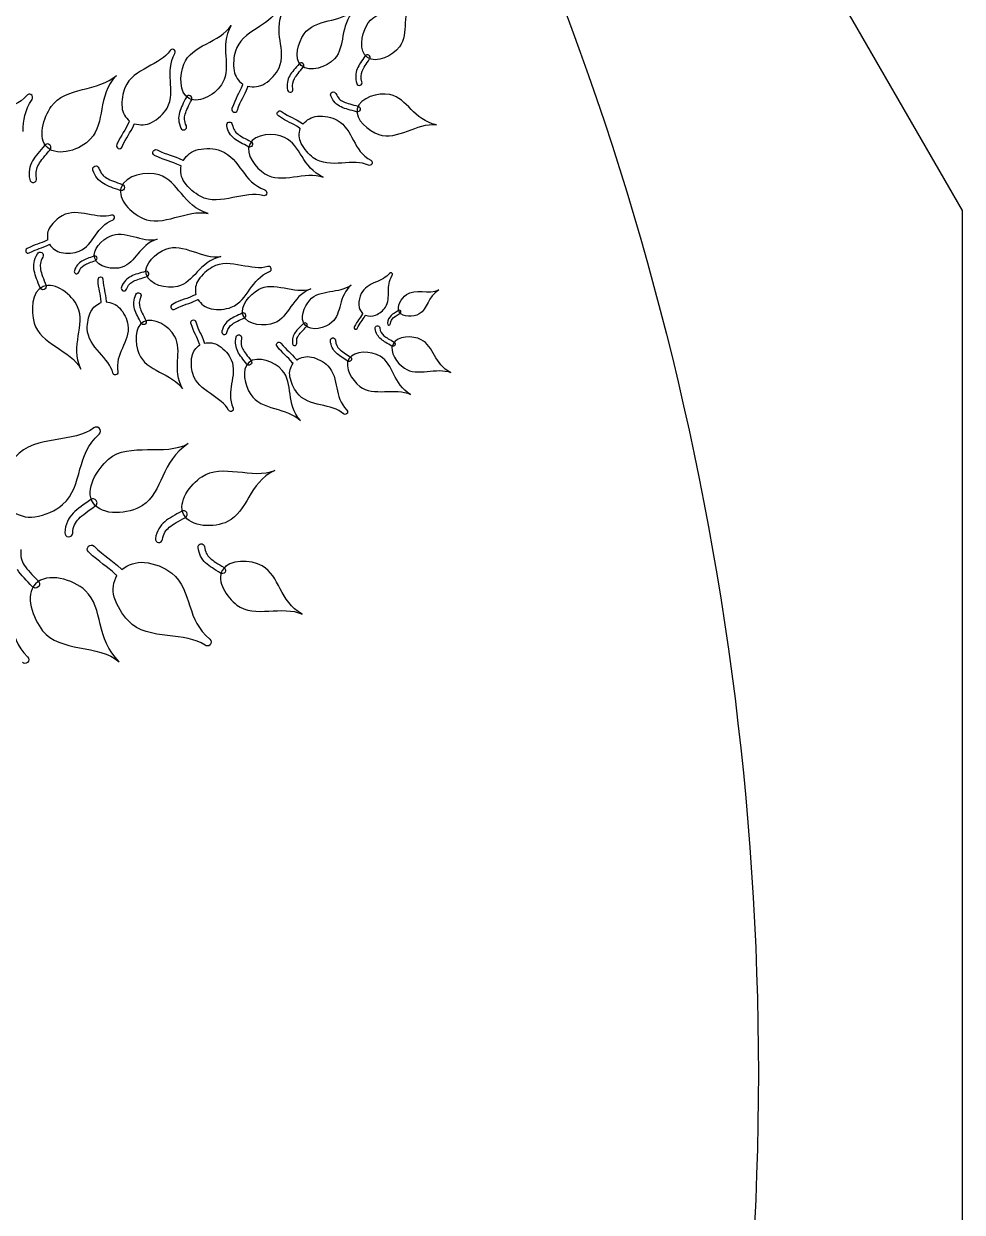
# Model space of a CAD drawing. Extents: x 5.1 to 86.3, y 5.1 to 86.3.
# Drawn here: x 74.45 to 86.27, y 43.95 to 58.92 of the extents above; entities that cross this region are included whole.
import ezdxf

# ---------------------------------------------------------------- set-up
doc = ezdxf.new("R2010")
doc.units = 0
doc.layers.add('View004', color=7, linetype='CONTINUOUS')

msp = doc.modelspace()

# ---------------------------------------------------------------- linework, layer by layer
at = {"layer": 'View004', "color": 7}
for p, q in [((75.399291, 75.39919), (86.270293, 56.571188)), ((86.270293, 56.571188), (86.270293, 34.830789))]:
    msp.add_line(p, q, dxfattribs=at)
at = {"layer": 'View004', "color": 1}
for p, q in [((76.333223, 58.601375), (76.333289, 58.601356)), ((77.941619, 58.399198), (77.941619, 58.399198)), ((77.963383, 58.426181), (77.963383, 58.426181)), ((78.774867, 58.501152), (78.774867, 58.501152)), ((78.793204, 58.530571), (78.793204, 58.530571)), ((74.536417, 58.032024), (74.536478, 58.032032)), ((76.528006, 57.983849), (76.528006, 57.983849)), ((76.544152, 58.018237), (76.544152, 58.018237)), ((78.648155, 57.851604), (78.648155, 57.851604)), ((78.683153, 57.84145), (78.683153, 57.84145)), ((74.743928, 57.365625), (74.743928, 57.365625)), ((74.772236, 57.400724), (74.772236, 57.400724)), ((77.292221, 57.407762), (77.292221, 57.407762)), ((77.324071, 57.390055), (77.324071, 57.390055)), ((78.830484, 57.154692), (78.830509, 57.154667)), ((75.673434, 56.861708), (75.673434, 56.861708)), ((75.711551, 56.84666), (75.711551, 56.84666)), ((77.502701, 56.777968), (77.502704, 56.778004)), ((75.585504, 56.499196), (75.585519, 56.499165)), ((75.339489, 55.970886), (75.339489, 55.970886)), ((75.366855, 55.981805), (75.366855, 55.981805)), ((77.560858, 55.850646), (77.56089, 55.850654)), ((75.989118, 55.772625), (75.989118, 55.772625)), ((76.022001, 55.783321), (76.022001, 55.783321)), ((79.079931, 55.7866), (79.079907, 55.786606)), ((74.688981, 55.613956), (74.688981, 55.613956)), ((74.702868, 55.575401), (74.702868, 55.575401)), ((77.212326, 55.249786), (77.212326, 55.249786)), ((77.241688, 55.264346), (77.241688, 55.264346)), ((79.177835, 55.295932), (79.177835, 55.295932)), ((79.194796, 55.307272), (79.194796, 55.307272)), ((75.954527, 55.170043), (75.954527, 55.170043)), ((75.969583, 55.138347), (75.969583, 55.138347)), ((77.990077, 55.129192), (77.990077, 55.129192)), ((78.009353, 55.149071), (78.009353, 55.149071)), ((79.098204, 54.890182), (79.098204, 54.890182)), ((79.12315, 54.875132), (79.12315, 54.875132)), ((77.283633, 54.658783), (77.283633, 54.658783)), ((78.542702, 54.702269), (78.542702, 54.702269)), ((78.569124, 54.683911), (78.569124, 54.683911)), ((75.600074, 54.501445), (75.600122, 54.501461)), ((77.304581, 54.630633), (77.304581, 54.630633)), ((77.062926, 54.041374), (77.062868, 54.041384)), ((78.514088, 54.010808), (78.514164, 54.010762)), ((75.395616, 53.832727), (75.395654, 53.832662)), ((75.318478, 52.890491), (75.318478, 52.890491)), ((75.359079, 52.920745), (75.359079, 52.920745)), ((76.459849, 52.745392), (76.459849, 52.745392)), ((76.499181, 52.768636), (76.499181, 52.768636)), ((76.947181, 52.039547), (76.947181, 52.039547)), ((76.981476, 52.016775), (76.981476, 52.016775)), ((74.592949, 51.868448), (74.592949, 51.868448)), ((74.627766, 51.830257), (74.627766, 51.830257)), ((76.792521, 51.100106), (76.792525, 51.100151)), ((74.491433, 50.877098), (74.491495, 50.877136))]:
    msp.add_line(p, q, dxfattribs=at)
at = {"layer": 'View004', "color": 3}
msp.add_line((83.701292, 45.701241), (83.701292, 45.701241), dxfattribs=at)
for points in [[(64.701292, 78.610206), (76.458533, 71.82216), (83.701292, 59.277333), (83.701292, 45.701241)], [(83.701292, 45.701241), (83.701292, 32.125149), (76.458533, 19.580323), (64.701292, 12.792276)]]:
    msp.add_open_spline(points, degree=3, dxfattribs=at)
at = {"layer": 'View004', "color": 1}
for points in [[(78.763264, 58.900707), (78.87253, 59.106538), (79.207336, 59.099518), (79.353456, 59.275436)], [(79.353456, 59.275436), (79.18701, 59.049001), (79.307927, 58.809408), (79.180268, 58.634448)], [(77.640833, 59.093653), (77.590848, 59.000216), (77.483047, 58.93356), (77.373362, 58.861646)], [(77.675749, 58.712627), (77.659485, 58.825855), (77.647447, 58.937614), (77.704736, 59.061896)], [(77.978466, 58.797219), (78.111844, 58.98831), (78.443338, 58.940814), (78.609678, 59.097752)], [(78.609678, 59.097752), (78.417047, 58.89313), (78.508073, 58.640661), (78.360174, 58.482441)], [(76.463648, 58.417139), (76.555901, 58.655269), (76.921142, 58.690979), (77.057372, 58.901331)], [(77.057372, 58.901331), (76.905564, 58.633375), (77.068166, 58.388307), (76.951901, 58.181389)], [(77.373362, 58.861646), (77.263677, 58.789735), (77.150889, 58.710772), (77.112179, 58.579164)], [(78.774867, 58.501152), (78.665813, 58.577705), (78.700788, 58.783021), (78.763264, 58.900707)], [(77.661826, 58.368902), (77.714365, 58.483901), (77.692013, 58.599397), (77.675749, 58.712627)], [(77.941619, 58.399198), (77.842633, 58.488389), (77.902204, 58.687961), (77.978466, 58.797219)], [(76.289931, 58.587448), (76.232445, 58.498424), (76.119547, 58.440834), (76.004334, 58.378157)], [(76.293406, 58.204876), (76.28649, 58.319057), (76.283648, 58.431427), (76.350938, 58.550592)], [(76.333289, 58.601356), (76.317375, 58.607664), (76.29918, 58.601881), (76.289931, 58.587448)], [(76.350938, 58.550592), (76.361609, 58.569387), (76.353218, 58.593289), (76.333223, 58.601375)], [(77.112179, 58.579164), (77.090899, 58.506828), (77.081976, 58.415805), (77.095634, 58.331498)], [(78.793204, 58.530571), (78.777236, 58.540522), (78.756229, 58.535693), (78.746209, 58.519769)], [(79.180268, 58.634448), (79.096423, 58.519533), (78.891295, 58.419423), (78.774867, 58.501152)], [(76.528006, 57.983849), (76.399423, 58.053034), (76.410899, 58.280985), (76.463648, 58.417139)], [(77.915425, 58.421147), (77.868052, 58.364009), (77.825917, 58.320109), (77.797333, 58.269528)], [(77.963383, 58.426181), (77.948736, 58.437991), (77.927299, 58.435741), (77.915425, 58.421147)], [(78.360174, 58.482441), (78.263036, 58.37852), (78.047298, 58.303976), (77.941619, 58.399198)], [(77.975821, 58.402746), (77.975, 58.411914), (77.970516, 58.420363), (77.963383, 58.426181)], [(77.967742, 58.377474), (77.973728, 58.384466), (77.976641, 58.393577), (77.975821, 58.402746)], [(78.746209, 58.519769), (78.7061, 58.457316), (78.66959, 58.408639), (78.647338, 58.35497)], [(78.710681, 58.328444), (78.728241, 58.370739), (78.762135, 58.418473), (78.803427, 58.48275)], [(78.808388, 58.508814), (78.806464, 58.517815), (78.800989, 58.52566), (78.793204, 58.530571)], [(78.803427, 58.48275), (78.808524, 58.490415), (78.810312, 58.499812), (78.808388, 58.508814)], [(74.791856, 57.883349), (74.965347, 58.131909), (75.396536, 58.070129), (75.612901, 58.274265)], [(75.612901, 58.274265), (75.362337, 58.008104), (75.480739, 57.679707), (75.28836, 57.473903)], [(76.004334, 58.378157), (75.889121, 58.315479), (75.770238, 58.246036), (75.720866, 58.118046)], [(77.095634, 58.331498), (77.106988, 58.261403), (77.149708, 58.205464), (77.204456, 58.164635)], [(77.481885, 58.170258), (77.560304, 58.219536), (77.627143, 58.292959), (77.661826, 58.368902)], [(77.797333, 58.269528), (77.76871, 58.218982), (77.756326, 58.160418), (77.770074, 58.089123)], [(77.837265, 58.101962), (77.826018, 58.160284), (77.834438, 58.19568), (77.856999, 58.23553)], [(77.856999, 58.23553), (77.87955, 58.275388), (77.918973, 58.318668), (77.967742, 58.377474)], [(78.647338, 58.35497), (78.625045, 58.301331), (78.619841, 58.241699), (78.642117, 58.172592)], [(78.70726, 58.19347), (78.689036, 58.250002), (78.69311, 58.286157), (78.710681, 58.328444)], [(75.720866, 58.118046), (75.693726, 58.047693), (75.677371, 57.957712), (75.684067, 57.87257)], [(76.251348, 57.86345), (76.313136, 57.973754), (76.30033, 58.090694), (76.293406, 58.204876)], [(76.951901, 58.181389), (76.875541, 58.045484), (76.665284, 57.909986), (76.528006, 57.983849)], [(77.199972, 58.155651), (77.158453, 58.039839), (77.116282, 57.996883), (77.069392, 57.857357)], [(77.137063, 57.834329), (77.181158, 57.965585), (77.222294, 58.006565), (77.267012, 58.131171)], [(77.204456, 58.164635), (77.202632, 58.161823), (77.201036, 58.158859), (77.199972, 58.155651)], [(77.267012, 58.131171), (77.267848, 58.133147), (77.268532, 58.135123), (77.269064, 58.137175)], [(77.269064, 58.137175), (77.34093, 58.123389), (77.416491, 58.129172), (77.481885, 58.170258)], [(77.770074, 58.089123), (77.773619, 58.070569), (77.791534, 58.058402), (77.810088, 58.061947)], [(77.810088, 58.061947), (77.828643, 58.065492), (77.84081, 58.083407), (77.837265, 58.101962)], [(78.642117, 58.172592), (78.647882, 58.154603), (78.667139, 58.144694), (78.685127, 58.150459)], [(78.685127, 58.150459), (78.703116, 58.156225), (78.713025, 58.175481), (78.70726, 58.19347)], [(74.483491, 58.021362), (74.40391, 57.923959), (74.263118, 57.870963), (74.118926, 57.812273)], [(74.437005, 57.569598), (74.443921, 57.705198), (74.455465, 57.83812), (74.550599, 57.96978)], [(74.536478, 58.032032), (74.518542, 58.041616), (74.496312, 58.0372), (74.483491, 58.021362)], [(74.550599, 57.96978), (74.565677, 57.990544), (74.558982, 58.019834), (74.536417, 58.032024)], [(76.49441, 58.000397), (76.45885, 57.927244), (76.425422, 57.869547), (76.408157, 57.808264)], [(76.48052, 57.787599), (76.494153, 57.835897), (76.524856, 57.89223), (76.561468, 57.967521)], [(76.544152, 58.018237), (76.525487, 58.026997), (76.503252, 58.019023), (76.49441, 58.000397)], [(76.563491, 57.996526), (76.560232, 58.006073), (76.553259, 58.0139), (76.544152, 58.018237)], [(76.561468, 57.967521), (76.566021, 57.976523), (76.566751, 57.98698), (76.563491, 57.996526)], [(78.313675, 58.015566), (78.305562, 58.03369), (78.313678, 58.054959), (78.331802, 58.063072)], [(78.445759, 57.876502), (78.390667, 57.902834), (78.344743, 57.945849), (78.313675, 58.015566)], [(78.331802, 58.063072), (78.349925, 58.071185), (78.371195, 58.06307), (78.379308, 58.044946)], [(78.379308, 58.044946), (78.404722, 57.987914), (78.433284, 57.962478), (78.476713, 57.941716)], [(78.476713, 57.941716), (78.520139, 57.920941), (78.580166, 57.907372), (78.657591, 57.88605)], [(79.058969, 58.031807), (78.912703, 58.062894), (78.681912, 57.997277), (78.648155, 57.851604)], [(79.644364, 57.651721), (79.355188, 57.712112), (79.281664, 57.984479), (79.058969, 58.031807)], [(74.743928, 57.365625), (74.615173, 57.48164), (74.692659, 57.741232), (74.791856, 57.883349)], [(75.684067, 57.87257), (75.689615, 57.801784), (75.727622, 57.742527), (75.778839, 57.697345)], [(76.055723, 57.680232), (76.13792, 57.722913), (76.210554, 57.790607), (76.251348, 57.86345)], [(76.408157, 57.808264), (76.390842, 57.747007), (76.3929, 57.681442), (76.426088, 57.609125)], [(76.494273, 57.640278), (76.467123, 57.699437), (76.466875, 57.739308), (76.48052, 57.787599)], [(77.069392, 57.857357), (77.052657, 57.811575), (77.122395, 57.78784), (77.137063, 57.834329)], [(77.653736, 57.764634), (77.61509, 57.79011), (77.654876, 57.847639), (77.692359, 57.820456)], [(77.692359, 57.820456), (77.800196, 57.745216), (77.854747, 57.737196), (77.959298, 57.667383)], [(78.638793, 57.816921), (78.563574, 57.837647), (78.500838, 57.850118), (78.445759, 57.876502)], [(78.648155, 57.851604), (78.616537, 57.715158), (78.788003, 57.579025), (78.919491, 57.530772)], [(78.683153, 57.84145), (78.67764, 57.822456), (78.657811, 57.811492), (78.638793, 57.816921)], [(78.657591, 57.88605), (78.666959, 57.883628), (78.674954, 57.877529), (78.679765, 57.869134)], [(78.679765, 57.869134), (78.684577, 57.860739), (78.685798, 57.850758), (78.683153, 57.84145)], [(75.773595, 57.688757), (75.722713, 57.57674), (75.677167, 57.537386), (75.618993, 57.402176)], [(75.684543, 57.373676), (75.739256, 57.500873), (75.783612, 57.538341), (75.838398, 57.658861)], [(75.778839, 57.697345), (75.776787, 57.694685), (75.774963, 57.691873), (75.773595, 57.688757)], [(75.838398, 57.658861), (75.839386, 57.660761), (75.840222, 57.662661), (75.840906, 57.664713)], [(75.840906, 57.664713), (75.911396, 57.645074), (75.987179, 57.644641), (76.055723, 57.680232)], [(76.475757, 57.590609), (76.494586, 57.599212), (76.502876, 57.621449), (76.494273, 57.640278)], [(77.002756, 57.642219), (76.998891, 57.661696), (77.011548, 57.680619), (77.031025, 57.684483)], [(77.100482, 57.477191), (77.052654, 57.515151), (77.017485, 57.567328), (77.002756, 57.642219)], [(77.031025, 57.684483), (77.050502, 57.688348), (77.069425, 57.675692), (77.073289, 57.656214)], [(77.073289, 57.656214), (77.085338, 57.59495), (77.107505, 57.563783), (77.145207, 57.533854)], [(77.921977, 57.610809), (77.824835, 57.675721), (77.768377, 57.684666), (77.653736, 57.764634)], [(77.959298, 57.667383), (77.961046, 57.666395), (77.962718, 57.665255), (77.964238, 57.663963)], [(77.964238, 57.663963), (78.011282, 57.715104), (78.072215, 57.753399), (78.145343, 57.759002)], [(78.145343, 57.759002), (78.233037, 57.76569), (78.325541, 57.747473), (78.39493, 57.709116)], [(78.39493, 57.709116), (78.500019, 57.651052), (78.54824, 57.550285), (78.599825, 57.454687)], [(78.919491, 57.530772), (79.149458, 57.446375), (79.406548, 57.686843), (79.644364, 57.651721)], [(76.426088, 57.609125), (76.434691, 57.590296), (76.456929, 57.582007), (76.475757, 57.590609)], [(77.145207, 57.533854), (77.182903, 57.503914), (77.238389, 57.477294), (77.309105, 57.439234)], [(77.732885, 57.491762), (77.597243, 57.5547), (77.357629, 57.54223), (77.292221, 57.407762)], [(78.21872, 56.990644), (77.950307, 57.114034), (77.939407, 57.395939), (77.732885, 57.491762)], [(77.941752, 57.417637), (77.910797, 57.47754), (77.911778, 57.544375), (77.930481, 57.606477)], [(77.930481, 57.606477), (77.927517, 57.607617), (77.924629, 57.608985), (77.921977, 57.610809)], [(74.709856, 57.394175), (74.648235, 57.319853), (74.59343, 57.262751), (74.556249, 57.196958)], [(74.633859, 57.152735), (74.663191, 57.20458), (74.714471, 57.260877), (74.777906, 57.337368)], [(74.772236, 57.400724), (74.753186, 57.416086), (74.725301, 57.413158), (74.709856, 57.394175)], [(75.28836, 57.473903), (75.162008, 57.338729), (74.881389, 57.241767), (74.743928, 57.365625)], [(74.788415, 57.37024), (74.787348, 57.382166), (74.781515, 57.393156), (74.772236, 57.400724)], [(74.777906, 57.337368), (74.785694, 57.346463), (74.789483, 57.358314), (74.788415, 57.37024)], [(75.618993, 57.402176), (75.598557, 57.357921), (75.666113, 57.328547), (75.684543, 57.373676)], [(76.09467, 57.26699), (76.04755, 57.289106), (76.082571, 57.359554), (76.12865, 57.335344)], [(76.456502, 57.205005), (76.500612, 57.269514), (76.562244, 57.321956), (76.642724, 57.339988)], [(76.642724, 57.339988), (76.739237, 57.36161), (76.845129, 57.356221), (76.928539, 57.324734)], [(77.275357, 57.376042), (77.206658, 57.413028), (77.148287, 57.439182), (77.100482, 57.477191)], [(77.292221, 57.407762), (77.230956, 57.28181), (77.367726, 57.110852), (77.485133, 57.034477)], [(77.324071, 57.390055), (77.314459, 57.37277), (77.292684, 57.366507), (77.275357, 57.376042)], [(77.309105, 57.439234), (77.317696, 57.434783), (77.324129, 57.427054), (77.326946, 57.417797)], [(77.326946, 57.417797), (77.329763, 57.40854), (77.328727, 57.398538), (77.324071, 57.390055)], [(78.094359, 57.237993), (78.037237, 57.281169), (77.978982, 57.345585), (77.941752, 57.417637)], [(78.599825, 57.454687), (78.651414, 57.359089), (78.705388, 57.267), (78.81935, 57.20454)], [(74.556249, 57.196958), (74.519018, 57.131211), (74.502909, 57.055034), (74.520791, 56.962297)], [(76.418012, 57.139065), (76.299431, 57.195632), (76.235156, 57.196483), (76.09467, 57.26699)], [(76.12865, 57.335344), (76.260799, 57.269004), (76.322804, 57.268874), (76.450422, 57.208045)], [(76.450422, 57.208045), (76.45255, 57.207209), (76.454526, 57.206221), (76.456502, 57.205005)], [(76.928539, 57.324734), (77.05486, 57.277067), (77.12478, 57.172699), (77.19761, 57.074627)], [(78.453326, 57.170049), (78.32898, 57.162905), (78.198283, 57.15944), (78.094359, 57.237993)], [(78.81935, 57.20454), (78.83737, 57.194721), (78.842598, 57.171252), (78.830484, 57.154692)], [(74.608189, 56.978997), (74.593561, 57.05486), (74.604513, 57.100901), (74.633859, 57.152735)], [(75.316177, 57.080437), (75.308998, 57.101582), (75.32032, 57.124542), (75.341464, 57.131721)], [(75.449444, 56.910857), (75.390529, 56.946128), (75.343633, 56.999116), (75.316177, 57.080437)], [(75.341464, 57.131721), (75.362609, 57.138899), (75.38557, 57.127578), (75.392748, 57.106433)], [(75.392748, 57.106433), (75.415208, 57.039909), (75.444514, 57.008428), (75.490955, 56.980618)], [(76.152328, 57.020287), (75.991834, 57.070467), (75.726539, 57.021257), (75.673434, 56.861708)], [(76.471174, 56.927301), (76.427064, 56.988975), (76.417374, 57.063514), (76.428173, 57.135645)], [(76.428173, 57.135645), (76.424677, 57.136405), (76.421257, 57.137469), (76.418012, 57.139065)], [(77.19761, 57.074627), (77.270441, 56.976556), (77.345368, 56.882777), (77.482272, 56.831647)], [(77.485133, 57.034477), (77.690473, 56.900898), (77.994735, 57.077943), (78.21872, 56.990644)], [(78.788565, 57.144179), (78.697608, 57.187225), (78.577673, 57.177163), (78.453326, 57.170049)], [(78.830509, 57.154667), (78.820842, 57.14158), (78.803248, 57.137164), (78.788565, 57.144179)], [(74.520791, 56.962297), (74.525403, 56.938163), (74.548706, 56.922337), (74.57284, 56.926948)], [(74.57284, 56.926948), (74.596974, 56.93156), (74.612801, 56.954863), (74.608189, 56.978997)], [(75.659306, 56.82386), (75.577268, 56.854971), (75.508339, 56.875527), (75.449444, 56.910857)], [(75.490955, 56.980618), (75.537392, 56.952794), (75.603173, 56.931293), (75.687618, 56.899282)], [(75.687618, 56.899282), (75.697853, 56.895585), (75.706163, 56.887916), (75.710667, 56.878012)], [(76.767799, 56.533209), (76.450379, 56.631217), (76.396688, 56.943892), (76.152328, 57.020287)], [(76.66999, 56.751989), (76.599454, 56.790825), (76.524231, 56.853118), (76.471174, 56.927301)], [(75.673434, 56.861708), (75.623692, 56.712263), (75.801361, 56.541825), (75.943505, 56.473979)], [(75.711551, 56.84666), (75.703382, 56.825974), (75.680028, 56.815782), (75.659306, 56.82386)], [(75.710667, 56.878012), (75.715172, 56.868107), (75.715491, 56.856803), (75.711551, 56.84666)], [(77.080449, 56.734281), (76.94321, 56.706306), (76.798319, 56.681332), (76.66999, 56.751989)], [(77.457712, 56.759566), (77.349541, 56.792801), (77.217688, 56.762226), (77.080449, 56.734281)], [(77.502704, 56.778004), (77.494055, 56.761884), (77.475192, 56.754132), (77.457712, 56.759566)], [(77.482272, 56.831647), (77.503917, 56.823621), (77.513516, 56.798351), (77.502701, 56.777968)], [(75.943505, 56.473979), (76.192111, 56.355317), (76.505227, 56.597528), (76.767799, 56.533209)], [(74.930718, 56.505967), (74.875922, 56.47429), (74.817835, 56.424107), (74.777357, 56.364942)], [(75.25298, 56.526608), (75.144674, 56.546345), (75.030406, 56.56359), (74.930718, 56.505967)], [(75.54986, 56.512921), (75.465401, 56.485029), (75.361285, 56.506841), (75.25298, 56.526608)], [(75.350614, 56.261066), (75.406238, 56.339328), (75.463581, 56.414251), (75.570327, 56.456674)], [(75.585519, 56.499165), (75.578451, 56.511689), (75.563509, 56.517473), (75.54986, 56.512921)], [(75.570327, 56.456674), (75.587206, 56.463362), (75.594335, 56.483358), (75.585504, 56.499196)], [(74.777357, 56.364942), (74.743704, 56.315755), (74.737313, 56.257019), (74.74698, 56.200513)], [(75.532649, 56.250373), (75.711084, 56.336345), (75.936851, 56.16302), (76.125471, 56.209957)], [(74.739053, 56.197625), (74.646795, 56.151227), (74.596299, 56.14951), (74.487058, 56.091797)], [(74.514881, 56.038643), (74.617641, 56.092937), (74.666364, 56.094054), (74.765652, 56.143952)], [(74.74698, 56.200513), (74.744244, 56.199851), (74.741584, 56.198917), (74.739053, 56.197625)], [(74.765652, 56.143952), (74.767324, 56.144645), (74.768844, 56.145472), (74.770364, 56.14646)], [(74.770364, 56.14646), (74.806084, 56.09649), (74.855377, 56.05629), (74.918916, 56.043439)], [(75.143269, 56.060113), (75.241754, 56.099641), (75.294989, 56.182805), (75.350614, 56.261066)], [(75.339489, 55.970886), (75.303331, 56.078206), (75.430626, 56.201218), (75.532649, 56.250373)], [(76.125471, 56.209957), (75.897504, 56.138653), (75.859723, 55.913699), (75.68423, 55.858128)], [(76.236682, 56.085169), (76.452215, 56.172216), (76.703365, 55.951985), (76.927842, 55.992539)], [(74.487058, 56.091797), (74.450388, 56.073641), (74.479062, 56.01886), (74.514881, 56.038643)], [(74.577897, 55.814573), (74.565452, 55.882102), (74.574247, 55.952314), (74.617155, 56.02665)], [(74.617155, 56.02665), (74.628286, 56.046008), (74.653002, 56.052678), (74.67236, 56.041547)], [(74.67236, 56.041547), (74.691718, 56.030417), (74.698388, 56.005701), (74.687258, 55.986343)], [(74.918916, 56.043439), (74.995114, 56.028026), (75.078239, 56.034), (75.143269, 56.060113)], [(75.329231, 55.998061), (75.270328, 55.975477), (75.220822, 55.960515), (75.178569, 55.934959)], [(75.366855, 55.981805), (75.360927, 55.996657), (75.344109, 56.003924), (75.329231, 55.998061)], [(75.989118, 55.772625), (75.954975, 55.901069), (76.113448, 56.0354), (76.236682, 56.085169)], [(76.927842, 55.992539), (76.655424, 55.926456), (76.59399, 55.665902), (76.384225, 55.614233)], [(74.687258, 55.986343), (74.652157, 55.925533), (74.647885, 55.882736), (74.657691, 55.829499)], [(75.178569, 55.934959), (75.136303, 55.909443), (75.102724, 55.871222), (75.083197, 55.81268)], [(75.13832, 55.79419), (75.154294, 55.84208), (75.175281, 55.864792), (75.2086, 55.884909)], [(75.2086, 55.884909), (75.241914, 55.905037), (75.289154, 55.92067), (75.349786, 55.943908)], [(75.68423, 55.858128), (75.568967, 55.821627), (75.378091, 55.85631), (75.339489, 55.970886)], [(75.349786, 55.943908), (75.357135, 55.946592), (75.36309, 55.952128), (75.366302, 55.959262)], [(75.366302, 55.959262), (75.369515, 55.966395), (75.369714, 55.974523), (75.366855, 55.981805)], [(76.820261, 55.858337), (76.758283, 55.822511), (76.692581, 55.765748), (76.646798, 55.698828)], [(77.184763, 55.881692), (77.062261, 55.904013), (76.933015, 55.923522), (76.820261, 55.858337)], [(77.520557, 55.866211), (77.425027, 55.834663), (77.307265, 55.859371), (77.184763, 55.881692)], [(77.56089, 55.850654), (77.55291, 55.86482), (77.535993, 55.871364), (77.520557, 55.866211)], [(77.543697, 55.802553), (77.562788, 55.810077), (77.570852, 55.832733), (77.560858, 55.850646)], [(74.651236, 55.599557), (74.620392, 55.681696), (74.590285, 55.747021), (74.577897, 55.814573)], [(74.657691, 55.829499), (74.667482, 55.776258), (74.6948, 55.712672), (74.726559, 55.628131)], [(75.083197, 55.81268), (75.078091, 55.797458), (75.086292, 55.780979), (75.101514, 55.775873)], [(75.101514, 55.775873), (75.116736, 55.770768), (75.133214, 55.778968), (75.13832, 55.79419)], [(75.381607, 55.703919), (75.378415, 55.746479), (75.442818, 55.749876), (75.44411, 55.707187)], [(75.420618, 55.421485), (75.41317, 55.528955), (75.3879, 55.57519), (75.381607, 55.703919)], [(75.44411, 55.707187), (75.450038, 55.58609), (75.474928, 55.541767), (75.482938, 55.426127)], [(75.797922, 55.742847), (75.746475, 55.716196), (75.70423, 55.674001), (75.676889, 55.606935)], [(75.979183, 55.805233), (75.908476, 55.783286), (75.849357, 55.769547), (75.797922, 55.742847)], [(75.829266, 55.68194), (75.869819, 55.702966), (75.926335, 55.717663), (75.999116, 55.740244)], [(76.022001, 55.783321), (76.016194, 55.801167), (75.997054, 55.810962), (75.979183, 55.805233)], [(76.384225, 55.614233), (76.246453, 55.580294), (76.02557, 55.635496), (75.989118, 55.772625)], [(75.999116, 55.740244), (76.007927, 55.742826), (76.015324, 55.748854), (76.019631, 55.756963)], [(76.019631, 55.756963), (76.023939, 55.765071), (76.024793, 55.774575), (76.022001, 55.783321)], [(76.646798, 55.698828), (76.608737, 55.643196), (76.601502, 55.576759), (76.612439, 55.512846)], [(77.295185, 55.581306), (77.358097, 55.669825), (77.422959, 55.754569), (77.543697, 55.802553)], [(79.053733, 55.780146), (79.016173, 55.72991), (78.947156, 55.700482), (78.87657, 55.668146)], [(79.040312, 55.554057), (79.04086, 55.621773), (79.043732, 55.688247), (79.088329, 55.755888)], [(79.079907, 55.786606), (79.070764, 55.791014), (79.059782, 55.788278), (79.053733, 55.780146)], [(79.088329, 55.755888), (79.095397, 55.766559), (79.091445, 55.781006), (79.079931, 55.7866)], [(74.688981, 55.613956), (74.543933, 55.552565), (74.533365, 55.30659), (74.576342, 55.155061)], [(74.702868, 55.575401), (74.681942, 55.567867), (74.658863, 55.578665), (74.651236, 55.599557)], [(75.12441, 55.359222), (75.056047, 55.512855), (74.843838, 55.679498), (74.688981, 55.613956)], [(74.725819, 55.596776), (74.72136, 55.586851), (74.713085, 55.579144), (74.702868, 55.575401)], [(74.726559, 55.628131), (74.730545, 55.618007), (74.730279, 55.606702), (74.725819, 55.596776)], [(75.676889, 55.606935), (75.669747, 55.589499), (75.678091, 55.569574), (75.695527, 55.562432)], [(75.695527, 55.562432), (75.712963, 55.555289), (75.732888, 55.563634), (75.74003, 55.58107)], [(75.74003, 55.58107), (75.762396, 55.635933), (75.78871, 55.660926), (75.829266, 55.68194)], [(75.858829, 55.515729), (75.866696, 55.533156), (75.887201, 55.540906), (75.904628, 55.533039)], [(77.060662, 55.354013), (77.172056, 55.398723), (77.232269, 55.492785), (77.295185, 55.581306)], [(77.212326, 55.249786), (77.162618, 55.365528), (77.292719, 55.513322), (77.401423, 55.576966)], [(77.401423, 55.576966), (77.591543, 55.688279), (77.857388, 55.516357), (78.062299, 55.585305)], [(78.062299, 55.585305), (77.815949, 55.485814), (77.794229, 55.233025), (77.604645, 55.15568)], [(78.048358, 55.443114), (78.168363, 55.585408), (78.428591, 55.523498), (78.57233, 55.636226)], [(78.57233, 55.636226), (78.404207, 55.487481), (78.458236, 55.28003), (78.329074, 55.16494)], [(78.87657, 55.668146), (78.805981, 55.635808), (78.732955, 55.599632), (78.698599, 55.526047)], [(79.001606, 55.354133), (79.042577, 55.416764), (79.039765, 55.486345), (79.040312, 55.554057)], [(79.268379, 55.513063), (79.37684, 55.597007), (79.554729, 55.512155), (79.675713, 55.571128)], [(79.675713, 55.571128), (79.531591, 55.489981), (79.538424, 55.332178), (79.427574, 55.269248)], [(75.29087, 55.298149), (75.31712, 55.354503), (75.366437, 55.391474), (75.42229, 55.412844)], [(75.42229, 55.412844), (75.421454, 55.415656), (75.42077, 55.418544), (75.420618, 55.421485)], [(75.482938, 55.426127), (75.483194, 55.424303), (75.483284, 55.422403), (75.483209, 55.420579)], [(75.483209, 55.420579), (75.547049, 55.415107), (75.60934, 55.392223), (75.654658, 55.342034)], [(75.843097, 55.331721), (75.826849, 55.388228), (75.828476, 55.448796), (75.858829, 55.515729)], [(75.921937, 55.487239), (75.897107, 55.432485), (75.897044, 55.395657), (75.909849, 55.351109)], [(75.904628, 55.533039), (75.922055, 55.525171), (75.929804, 55.504666), (75.921937, 55.487239)], [(76.603471, 55.509578), (76.49912, 55.4571), (76.442006, 55.455155), (76.318445, 55.389878)], [(76.349917, 55.329755), (76.466146, 55.39117), (76.521255, 55.392432), (76.633559, 55.448869)], [(76.612439, 55.512846), (76.609323, 55.512097), (76.606283, 55.511098), (76.603471, 55.509578)], [(76.633559, 55.448869), (76.635459, 55.449629), (76.637207, 55.450617), (76.638879, 55.451681)], [(76.638879, 55.451681), (76.679281, 55.39516), (76.735034, 55.349691), (76.806903, 55.335157)], [(77.990077, 55.129192), (77.917831, 55.207343), (77.979743, 55.361756), (78.048358, 55.443114)], [(78.698599, 55.526047), (78.679713, 55.4856), (78.666398, 55.433127), (78.666899, 55.382573)], [(79.177835, 55.295932), (79.137879, 55.363407), (79.206365, 55.465067), (79.268379, 55.513063)], [(75.16538, 54.575404), (75.029249, 54.878437), (75.228498, 55.125313), (75.12441, 55.359222)], [(75.245848, 55.085523), (75.24514, 55.151544), (75.259292, 55.230362), (75.29087, 55.298149)], [(75.654658, 55.342034), (75.709006, 55.281842), (75.747845, 55.204063), (75.75899, 55.131816)], [(75.923565, 55.154618), (75.890415, 55.222037), (75.859299, 55.27519), (75.843097, 55.331721)], [(75.909849, 55.351109), (75.922642, 55.306556), (75.951236, 55.254652), (75.985366, 55.185263)], [(76.318445, 55.389878), (76.276972, 55.369343), (76.309401, 55.30738), (76.349917, 55.329755)], [(76.806903, 55.335157), (76.893088, 55.31773), (76.987109, 55.324479), (77.060662, 55.354013)], [(77.198518, 55.278995), (77.135237, 55.248675), (77.081693, 55.227649), (77.037139, 55.195527)], [(77.241688, 55.264346), (77.233784, 55.28028), (77.214487, 55.286828), (77.198518, 55.278995)], [(77.604645, 55.15568), (77.480127, 55.104878), (77.265396, 55.126218), (77.212326, 55.249786)], [(77.243097, 55.239302), (77.246019, 55.247499), (77.245511, 55.256528), (77.241688, 55.264346)], [(78.712332, 55.270378), (78.677737, 55.206295), (78.649237, 55.1849), (78.60939, 55.107413)], [(78.646949, 55.087919), (78.684425, 55.160818), (78.712142, 55.181141), (78.749394, 55.25009)], [(78.666899, 55.382573), (78.667311, 55.340545), (78.687336, 55.304005), (78.715752, 55.275242)], [(78.715752, 55.275242), (78.71446, 55.273722), (78.713244, 55.272126), (78.712332, 55.270378)], [(78.749394, 55.25009), (78.750068, 55.251154), (78.75061, 55.252294), (78.751142, 55.253434)], [(78.751142, 55.253434), (78.791976, 55.238971), (78.83671, 55.235643), (78.878635, 55.253876)], [(78.878635, 55.253876), (78.928909, 55.275741), (78.974556, 55.312768), (79.001606, 55.354133)], [(79.074025, 55.248407), (79.049076, 55.225034), (79.031842, 55.194308), (79.027054, 55.151844)], [(79.166972, 55.312859), (79.130332, 55.289074), (79.098959, 55.271806), (79.074025, 55.248407)], [(79.101578, 55.218838), (79.12124, 55.237271), (79.150982, 55.254667), (79.188698, 55.279144)], [(79.194796, 55.307272), (79.188641, 55.316476), (79.176203, 55.318974), (79.166972, 55.312859)], [(79.427574, 55.269248), (79.354769, 55.227914), (79.220493, 55.223895), (79.177835, 55.295932)], [(79.188698, 55.279144), (79.193288, 55.282022), (79.196523, 55.286629), (79.197671, 55.291924)], [(79.197671, 55.291924), (79.198819, 55.297218), (79.197783, 55.302752), (79.194796, 55.307272)], [(74.576342, 55.155061), (74.651507, 54.890041), (75.040194, 54.815006), (75.16538, 54.575404)], [(75.75899, 55.131816), (75.775884, 55.022409), (75.729547, 54.930411), (75.688887, 54.838875)], [(75.954527, 55.170043), (75.83605, 55.105604), (75.847601, 54.895106), (75.896889, 54.769568)], [(75.969583, 55.138347), (75.95238, 55.130178), (75.93181, 55.137451), (75.923565, 55.154618)], [(76.34688, 54.989353), (76.275783, 55.114562), (76.081015, 55.238838), (75.954527, 55.170043)], [(75.987355, 55.158481), (75.984385, 55.14965), (75.977977, 55.142391), (75.969583, 55.138347)], [(75.985366, 55.185263), (75.989609, 55.176968), (75.990326, 55.167312), (75.987355, 55.158481)], [(76.552951, 55.152063), (76.539294, 55.192503), (76.600846, 55.211769), (76.612687, 55.170759)], [(76.660803, 54.888133), (76.626961, 54.990406), (76.590982, 55.028918), (76.552951, 55.152063)], [(76.612687, 55.170759), (76.648453, 55.054912), (76.683572, 55.018153), (76.720019, 54.908114)], [(77.037139, 55.195527), (76.992566, 55.163449), (76.958765, 55.118063), (76.942364, 55.051408)], [(77.005136, 55.035851), (77.018552, 55.090378), (77.039784, 55.117439), (77.07492, 55.142731)], [(77.07492, 55.142731), (77.110051, 55.168033), (77.161024, 55.189599), (77.226162, 55.220799)], [(77.226162, 55.220799), (77.234069, 55.224434), (77.240174, 55.231105), (77.243097, 55.239302)], [(77.970838, 55.148558), (77.928996, 55.106556), (77.892285, 55.074703), (77.865866, 55.036549)], [(77.910852, 55.005162), (77.931692, 55.035225), (77.966201, 55.066783), (78.009274, 55.11001)], [(78.009353, 55.149071), (77.998562, 55.159532), (77.981346, 55.159302), (77.970838, 55.148558)], [(78.329074, 55.16494), (78.244241, 55.089348), (78.067207, 55.045756), (77.990077, 55.129192)], [(78.009274, 55.11001), (78.014546, 55.115136), (78.017526, 55.122172), (78.017541, 55.129524)], [(78.017541, 55.129524), (78.017555, 55.136877), (78.014603, 55.143924), (78.009353, 55.149071)], [(78.60939, 55.107413), (78.595528, 55.082105), (78.634227, 55.062018), (78.646949, 55.087919)], [(78.873566, 55.085722), (78.871031, 55.101393), (78.88168, 55.116154), (78.897352, 55.11869)], [(78.897352, 55.11869), (78.913024, 55.121225), (78.927784, 55.110576), (78.93032, 55.094904)], [(78.93032, 55.094904), (78.93821, 55.045612), (78.955038, 55.020081), (78.984313, 54.995099)], [(79.027054, 55.151844), (79.02579, 55.140799), (79.033719, 55.13082), (79.044764, 55.129556)], [(79.044764, 55.129556), (79.05581, 55.128292), (79.065789, 55.136221), (79.067053, 55.147266)], [(79.067053, 55.147266), (79.07097, 55.182003), (79.081911, 55.200411), (79.101578, 55.218838)], [(75.398675, 54.785321), (75.323374, 54.87203), (75.247134, 54.965412), (75.245848, 55.085523)], [(76.447299, 54.324822), (76.305965, 54.571684), (76.45513, 54.798719), (76.34688, 54.989353)], [(76.942364, 55.051408), (76.938068, 55.034074), (76.948637, 55.016539), (76.965971, 55.012243)], [(76.965971, 55.012243), (76.983305, 55.007947), (77.00084, 55.018517), (77.005136, 55.035851)], [(77.142813, 54.795628), (77.115857, 54.847881), (77.105642, 54.907603), (77.122359, 54.979171)], [(77.122359, 54.979171), (77.126677, 54.997798), (77.145277, 55.009397), (77.163904, 55.005079)], [(77.163904, 55.005079), (77.18253, 55.000762), (77.19413, 54.982162), (77.189812, 54.963535)], [(77.189812, 54.963535), (77.176136, 54.904989), (77.183256, 54.868856), (77.204502, 54.827661)], [(77.865866, 55.036549), (77.839419, 54.998426), (77.825306, 54.952743), (77.831051, 54.895031)], [(77.885433, 54.900352), (77.880732, 54.947563), (77.890006, 54.975106), (77.910852, 55.005162)], [(78.309031, 54.933718), (78.307349, 54.951169), (78.320134, 54.966679), (78.337585, 54.96836)], [(78.337585, 54.96836), (78.355036, 54.970042), (78.370546, 54.957258), (78.372228, 54.939806)], [(78.946971, 54.951093), (78.909832, 54.982779), (78.883212, 55.025466), (78.873566, 55.085722)], [(79.083829, 54.865316), (79.029988, 54.896816), (78.98409, 54.919368), (78.946971, 54.951093)], [(78.984313, 54.995099), (79.013583, 54.970108), (79.057162, 54.947265), (79.112586, 54.91485)], [(79.452678, 54.944805), (79.346083, 54.998939), (79.154277, 54.995769), (79.098204, 54.890182)], [(79.826655, 54.530636), (79.615691, 54.636835), (79.614974, 54.862388), (79.452678, 54.944805)], [(75.688887, 54.838875), (75.648227, 54.747339), (75.611475, 54.656035), (75.630162, 54.537675)], [(76.565664, 54.73646), (76.577118, 54.797564), (76.615718, 54.845613), (76.664527, 54.880168)], [(76.664527, 54.880168), (76.663007, 54.882676), (76.661639, 54.885336), (76.660803, 54.888133)], [(76.720019, 54.908114), (76.720727, 54.906366), (76.721235, 54.904618), (76.721691, 54.902794)], [(76.721691, 54.902794), (76.7849, 54.913313), (76.850911, 54.906594), (76.907265, 54.869233)], [(76.907265, 54.869233), (76.974844, 54.8244), (77.031762, 54.758688), (77.060479, 54.691463)], [(77.256273, 54.637617), (77.210613, 54.697277), (77.169729, 54.743341), (77.142813, 54.795628)], [(77.204502, 54.827661), (77.225738, 54.786458), (77.263905, 54.741127), (77.310911, 54.679725)], [(77.637183, 54.862005), (77.609831, 54.894769), (77.660257, 54.934988), (77.686119, 54.901031)], [(77.833153, 54.654914), (77.764631, 54.738036), (77.717156, 54.760936), (77.637183, 54.862005)], [(77.686119, 54.901031), (77.761344, 54.805948), (77.807377, 54.78437), (77.881141, 54.69495)], [(77.831051, 54.895031), (77.832521, 54.880014), (77.845886, 54.869031), (77.860903, 54.870501)], [(77.860903, 54.870501), (77.87592, 54.87197), (77.886902, 54.885335), (77.885433, 54.900352)], [(78.380363, 54.780137), (78.341685, 54.817694), (78.31538, 54.866628), (78.309031, 54.933718)], [(78.372228, 54.939806), (78.377422, 54.884924), (78.394153, 54.855592), (78.424642, 54.825981)], [(78.424642, 54.825981), (78.455124, 54.796361), (78.501527, 54.768092), (78.560303, 54.728432)], [(78.937228, 54.737287), (78.823601, 54.804517), (78.611997, 54.814647), (78.542702, 54.702269)], [(79.098204, 54.890182), (79.045682, 54.791283), (79.150115, 54.650809), (79.241758, 54.586457)], [(79.12315, 54.875132), (79.11498, 54.861594), (79.097403, 54.857206), (79.083829, 54.865316)], [(79.112586, 54.91485), (79.119324, 54.91105), (79.124245, 54.904692), (79.126233, 54.897216)], [(79.126233, 54.897216), (79.128222, 54.88974), (79.12711, 54.881777), (79.12315, 54.875132)], [(75.568818, 54.526153), (75.548944, 54.616784), (75.473978, 54.698612), (75.398675, 54.785321)], [(75.896889, 54.769568), (75.983091, 54.550004), (76.320594, 54.518545), (76.447299, 54.324822)], [(76.574792, 54.519311), (76.55773, 54.583091), (76.551886, 54.662959), (76.565664, 54.73646)], [(77.060479, 54.691463), (77.103981, 54.589665), (77.081919, 54.48905), (77.065267, 54.390288)], [(77.283633, 54.658783), (77.179997, 54.572478), (77.232375, 54.368274), (77.305199, 54.254757)], [(77.703689, 54.558076), (77.60954, 54.667017), (77.394277, 54.750924), (77.283633, 54.658783)], [(77.318086, 54.653846), (77.316894, 54.644605), (77.312025, 54.636236), (77.304581, 54.630633)], [(77.310911, 54.679725), (77.316691, 54.672417), (77.319277, 54.663087), (77.318086, 54.653846)], [(77.79931, 54.479105), (77.787895, 54.540224), (77.80653, 54.598972), (77.839537, 54.648834)], [(77.839537, 54.648834), (77.837181, 54.650582), (77.835053, 54.652634), (77.833153, 54.654914)], [(77.881141, 54.69495), (77.882433, 54.693582), (77.883573, 54.692138), (77.884561, 54.690618)], [(77.884561, 54.690618), (77.939691, 54.723276), (78.003661, 54.740892), (78.069717, 54.726414)], [(78.069717, 54.726414), (78.148931, 54.709048), (78.225757, 54.66835), (78.276835, 54.616056)], [(78.525094, 54.675887), (78.467996, 54.714425), (78.419016, 54.742539), (78.380363, 54.780137)], [(78.542702, 54.702269), (78.477795, 54.597008), (78.582907, 54.434782), (78.679331, 54.357353)], [(78.569124, 54.683911), (78.559159, 54.669571), (78.539477, 54.665985), (78.525094, 54.675887)], [(78.560303, 54.728432), (78.56746, 54.723766), (78.57243, 54.71641), (78.574091, 54.708029)], [(78.574091, 54.708029), (78.575751, 54.699649), (78.573961, 54.690953), (78.569124, 54.683911)], [(79.319948, 54.254291), (79.094999, 54.386312), (79.11023, 54.634931), (78.937228, 54.737287)], [(75.600122, 54.501461), (75.585128, 54.501135), (75.571987, 54.511477), (75.568818, 54.526153)], [(75.630162, 54.537675), (75.633126, 54.518986), (75.618982, 54.501939), (75.600074, 54.501445)], [(76.797307, 54.266399), (76.702851, 54.331721), (76.605831, 54.403274), (76.574792, 54.519311)], [(77.304581, 54.630633), (77.289301, 54.619266), (77.267708, 54.622388), (77.256273, 54.637617)], [(77.931772, 53.925886), (77.74501, 54.140448), (77.847037, 54.392212), (77.703689, 54.558076)], [(78.276835, 54.616056), (78.354195, 54.536868), (78.369997, 54.435082), (78.390143, 54.336968)], [(79.241758, 54.586457), (79.402039, 54.473905), (79.650165, 54.606738), (79.826655, 54.530636)], [(77.065267, 54.390288), (77.048585, 54.291527), (77.035627, 54.193961), (77.083089, 54.083934)], [(77.886322, 54.279943), (77.847356, 54.333241), (77.813035, 54.405596), (77.79931, 54.479105)], [(78.679331, 54.357353), (78.847973, 54.221932), (79.130854, 54.350695), (79.319948, 54.254291)], [(77.026418, 54.057534), (76.984679, 54.140404), (76.891764, 54.20108), (76.797307, 54.266399)], [(77.305199, 54.254757), (77.432563, 54.05622), (77.769721, 54.091181), (77.931772, 53.925886)], [(78.185217, 54.124577), (78.073536, 54.151329), (77.95721, 54.182975), (77.886322, 54.279943)], [(78.390143, 54.336968), (78.410291, 54.238855), (78.433478, 54.143203), (78.517508, 54.057776)], [(77.062868, 54.041384), (77.04842, 54.037356), (77.033121, 54.04412), (77.026418, 54.057534)], [(77.083089, 54.083934), (77.090613, 54.066576), (77.081113, 54.04655), (77.062926, 54.041374)], [(78.47434, 54.012662), (78.405469, 54.074838), (78.296899, 54.097821), (78.185217, 54.124577)], [(78.517508, 54.057776), (78.530808, 54.044316), (78.529189, 54.022208), (78.514088, 54.010808)], [(78.514164, 54.010762), (78.502156, 54.001779), (78.485444, 54.002554), (78.47434, 54.012662)], [(75.330203, 53.834258), (75.210107, 53.740481), (75.029577, 53.715556), (74.843506, 53.684813)], [(75.154372, 53.312989), (75.198863, 53.471341), (75.248061, 53.625301), (75.395706, 53.755389)], [(75.395654, 53.832662), (75.377034, 53.848789), (75.349575, 53.849473), (75.330203, 53.834258)], [(75.395706, 53.755389), (75.419076, 53.775879), (75.419007, 53.81229), (75.395616, 53.832727)], [(74.843506, 53.684813), (74.657435, 53.654071), (74.463184, 53.615874), (74.335708, 53.465339)], [(75.515385, 53.440113), (75.773567, 53.661905), (76.225209, 53.474135), (76.517594, 53.635625)], [(76.517594, 53.635625), (76.170672, 53.416246), (76.207595, 53.026002), (75.940829, 52.85599)], [(74.936075, 52.869115), (75.07207, 52.989762), (75.109878, 53.154637), (75.154372, 53.312989)], [(75.318478, 52.890491), (75.210901, 53.052664), (75.367764, 53.313302), (75.515385, 53.440113)], [(76.689287, 53.219604), (76.942224, 53.393805), (77.329406, 53.181972), (77.60724, 53.298786)], [(77.60724, 53.298786), (77.274918, 53.135271), (77.270575, 52.781599), (77.014908, 52.654679)], [(76.459849, 52.745392), (76.378902, 52.901222), (76.544666, 53.120004), (76.689287, 53.219604)], [(74.583885, 52.712611), (74.715674, 52.731778), (74.846283, 52.789435), (74.936075, 52.869115)], [(75.289409, 52.931068), (75.201612, 52.867475), (75.126042, 52.820703), (75.067208, 52.759552)], [(75.139242, 52.689755), (75.18564, 52.737933), (75.25715, 52.784816), (75.347527, 52.850259)], [(75.359079, 52.920745), (75.342657, 52.942778), (75.311514, 52.947393), (75.289409, 52.931068)], [(75.940829, 52.85599), (75.765619, 52.744323), (75.433329, 52.717353), (75.318478, 52.890491)], [(75.347527, 52.850259), (75.35854, 52.857972), (75.365974, 52.869801), (75.368149, 52.883069)], [(75.368149, 52.883069), (75.370323, 52.896336), (75.367053, 52.90992), (75.359079, 52.920745)], [(74.28479, 52.792934), (74.371266, 52.732985), (74.473987, 52.696627), (74.583885, 52.712611)], [(75.067208, 52.759552), (75.008333, 52.698463), (74.969512, 52.620125), (74.963024, 52.514273)], [(76.437664, 52.784588), (76.352787, 52.735963), (76.280494, 52.701255), (76.221837, 52.652039)], [(76.279764, 52.582501), (76.326018, 52.621271), (76.394679, 52.656468), (76.482049, 52.706506)], [(76.499181, 52.768636), (76.486563, 52.789981), (76.459065, 52.797112), (76.437664, 52.784588)], [(77.014908, 52.654679), (76.846988, 52.571316), (76.546269, 52.579024), (76.459849, 52.745392)], [(76.482049, 52.706506), (76.492669, 52.712368), (76.500476, 52.722268), (76.503701, 52.733963)], [(76.503701, 52.733963), (76.506925, 52.745657), (76.505296, 52.758159), (76.499181, 52.768636)], [(75.062739, 52.507993), (75.068046, 52.594585), (75.092833, 52.641592), (75.139242, 52.689755)], [(76.221837, 52.652039), (76.163149, 52.602884), (76.120797, 52.536327), (76.104812, 52.44198)], [(76.193674, 52.426771), (76.206749, 52.503951), (76.233501, 52.543746), (76.279764, 52.582501)], [(74.963024, 52.514273), (74.961289, 52.486738), (74.982206, 52.46301), (75.009741, 52.461275)], [(75.009741, 52.461275), (75.037277, 52.459541), (75.061005, 52.480457), (75.062739, 52.507993)], [(76.104812, 52.44198), (76.100612, 52.417442), (76.1171, 52.394144), (76.141638, 52.389945)], [(76.141638, 52.389945), (76.166177, 52.385745), (76.189474, 52.402232), (76.193674, 52.426771)], [(74.410875, 52.301345), (74.399396, 52.213545), (74.415116, 52.161632), (74.452279, 52.104368)], [(75.262979, 52.272632), (75.214127, 52.318931), (75.285741, 52.391168), (75.332466, 52.342719)], [(75.607872, 51.984201), (75.485311, 52.101828), (75.406762, 52.128994), (75.262979, 52.272632)], [(75.332466, 52.342719), (75.467711, 52.207585), (75.543765, 52.182227), (75.675686, 52.055695)], [(76.642026, 52.329326), (76.639405, 52.351605), (76.65534, 52.37179), (76.677619, 52.374412)], [(76.737415, 52.134783), (76.686925, 52.181786), (76.651956, 52.243675), (76.642026, 52.329326)], [(76.677619, 52.374412), (76.699898, 52.377033), (76.720084, 52.361097), (76.722705, 52.338818)], [(76.722705, 52.338818), (76.730828, 52.268751), (76.753022, 52.231679), (76.792822, 52.194622)], [(74.452279, 52.104368), (74.489428, 52.04709), (74.551992, 51.986239), (74.629862, 51.903129)], [(75.681918, 52.049463), (75.762277, 52.110712), (75.859241, 52.150038), (75.965354, 52.139463)], [(75.965354, 52.139463), (76.092606, 52.126778), (76.220391, 52.077127), (76.309975, 52.004578)], [(76.925368, 52.005324), (76.851287, 52.053085), (76.787874, 52.087728), (76.737415, 52.134783)], [(76.792822, 52.194622), (76.832613, 52.157552), (76.892735, 52.12264), (76.968993, 52.07349)], [(77.450926, 52.094975), (77.30376, 52.177915), (77.032797, 52.185172), (76.947181, 52.039547)], [(74.555948, 51.833426), (74.480305, 51.914181), (74.413651, 51.975708), (74.366557, 52.048399)], [(75.223281, 51.782301), (75.069369, 51.928185), (74.741622, 52.019667), (74.592949, 51.868448)], [(75.587056, 51.702649), (75.557978, 51.796276), (75.576378, 51.891708), (75.618945, 51.975856)], [(75.618945, 51.975856), (75.614993, 51.978212), (75.61117, 51.980948), (75.607872, 51.984201)], [(75.675686, 52.055695), (75.677966, 52.053795), (75.680018, 52.051743), (75.681918, 52.049463)], [(76.309975, 52.004578), (76.445654, 51.894733), (76.48906, 51.738208), (76.538597, 51.588232)], [(76.947181, 52.039547), (76.866987, 51.903145), (77.005821, 51.698454), (77.131256, 51.602003)], [(76.981476, 52.016775), (76.969115, 51.998163), (76.944034, 51.993044), (76.925368, 52.005324)], [(76.968993, 52.07349), (76.978273, 52.067714), (76.98483, 52.058437), (76.98718, 52.047762)], [(76.98718, 52.047762), (76.98953, 52.037086), (76.987473, 52.025914), (76.981476, 52.016775)], [(77.953528, 51.487426), (77.66221, 51.650249), (77.674994, 51.968701), (77.450926, 52.094975)], [(74.592949, 51.868448), (74.453691, 51.726806), (74.560322, 51.435202), (74.683651, 51.279493)], [(74.627766, 51.830257), (74.607036, 51.811363), (74.574933, 51.81278), (74.555948, 51.833426)], [(74.644162, 51.866251), (74.643767, 51.852534), (74.637856, 51.839557), (74.627766, 51.830257)], [(74.629862, 51.903129), (74.639401, 51.893264), (74.644557, 51.879968), (74.644162, 51.866251)], [(75.650012, 50.889175), (75.344925, 51.176301), (75.457622, 51.560191), (75.223281, 51.782301)], [(75.75984, 51.406663), (75.689046, 51.483), (75.622031, 51.590031), (75.587056, 51.702649)], [(76.538597, 51.588232), (76.588134, 51.438256), (76.64199, 51.292696), (76.789253, 51.174298)], [(77.131256, 51.602003), (77.350636, 51.433312), (77.709036, 51.605653), (77.953528, 51.487426)], [(74.280765, 51.385386), (74.317123, 51.231684), (74.358171, 51.082005), (74.494625, 50.951297)], [(76.256458, 51.218109), (76.076634, 51.239541), (75.888641, 51.267783), (75.75984, 51.406663)], [(74.683651, 51.279493), (74.899347, 51.007162), (75.388346, 51.107714), (75.650012, 50.889175)], [(76.729802, 51.095819), (76.610537, 51.180579), (76.436281, 51.196674), (76.256458, 51.218109)], [(76.792525, 51.100151), (76.775364, 51.08388), (76.749053, 51.082025), (76.729802, 51.095819)], [(76.789253, 51.174298), (76.812554, 51.155655), (76.814067, 51.120725), (76.792521, 51.100106)], [(74.494625, 50.951297), (74.516224, 50.930701), (74.514712, 50.895779), (74.491433, 50.877098)], [(74.491495, 50.877136), (74.472989, 50.862407), (74.446617, 50.862848), (74.428636, 50.8782)]]:
    msp.add_open_spline(points, degree=3, dxfattribs=at)

doc.saveas('drawing.dxf')
